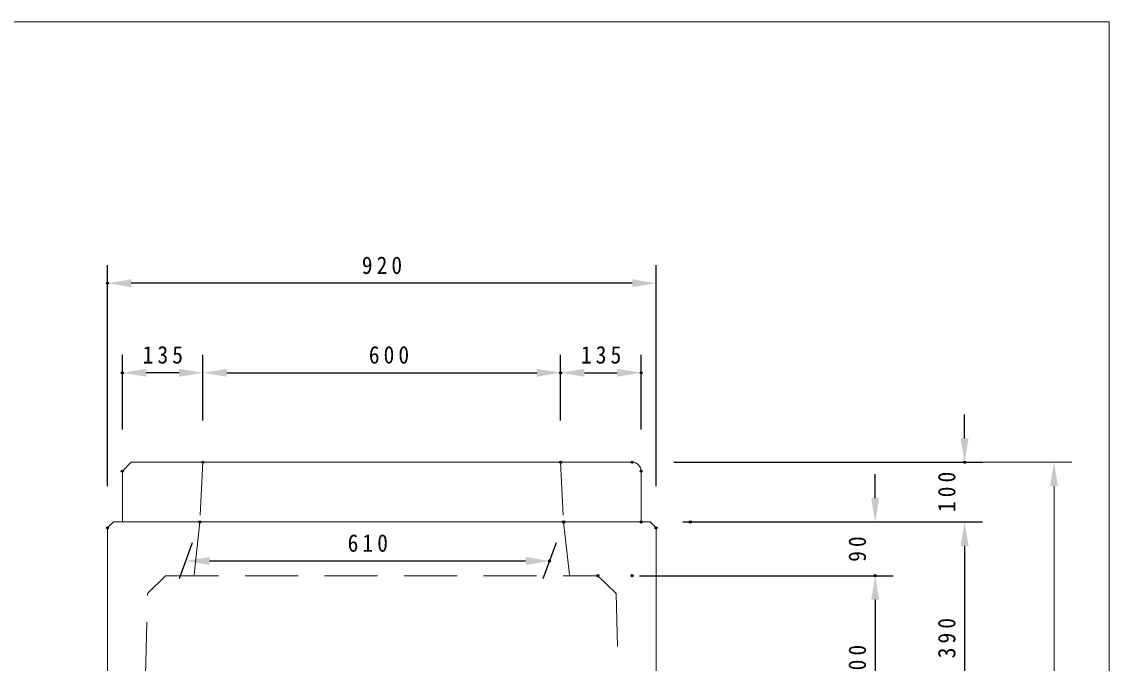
# Model space of a CAD drawing. Units: millimetres, scale not verified. Extents: x -4060 to 4060, y -2828 to 2828.
# Drawn here: x 2236 to 4060, y 1753 to 2828 of the extents above; entities that cross this region are included whole.
import ezdxf

# ---------------------------------------------------------------- set-up
doc = ezdxf.new("R2010")
doc.units = ezdxf.units.MM
doc.header["$LTSCALE"] = 7
doc.header["$PDMODE"] = 32
doc.header["$PDSIZE"] = 3.5
doc.linetypes.add('USER1', pattern=[19.05, 12.7, -6.35])
for name, color, linetype, lineweight in [('0-1_DASHED', 7, 'USER1', 18), ('0-3_LATER', 7, 'Continuous', 18), ('0-5_TXT', 7, 'Continuous', 18), ('0-7_LAYER', 7, 'Continuous', 18)]:
    doc.layers.add(name, color=color, linetype=linetype, lineweight=lineweight)
doc.layers.add('0-2_DIM', color=7, linetype='Continuous')
doc.layers.add('0-8_Defpoints', color=7, linetype='Continuous')
doc.styles.add('ＭＳ ゴシック', font='')
doc.styles.get('ＭＳ ゴシック').set_extended_font_data('MS Gothic')

# ---------------------------------------------------------------- blocks, each defined once
blk = doc.blocks.new('D36')
at = {"layer": '0-5_TXT'}
for p, q in [((7419.911, 4946.92), (8087.411, 4946.92)), ((8057.411, 4906.92), (8057.411, 3806.92)), ((7449.911, 3766.92), (8087.411, 3766.92))]:
    blk.add_line(p, q, dxfattribs=at)
for points in [[(8050.745, 4906.92), (8064.078, 4906.92), (8057.411, 4946.92)], [(8050.745, 3806.92), (8064.078, 3806.92), (8057.411, 3766.92)]]:
    blk.add_solid(points, dxfattribs=at)
at = {"layer": '0-8_Defpoints'}
for p in [(7349.911, 4946.92), (7379.911, 3766.92), (8057.411, 3766.92)]:
    blk.add_point(p, dxfattribs=at)
at = {"layer": '0-5_TXT', "insert": (8042.411, 4311.82), "char_height": 29.33, "attachment_point": 7, "rotation": 90, "style": 'ＭＳ ゴシック'}
blk.add_mtext('\\T1.39;\\W0.85;1180', dxfattribs=at)
blk = doc.blocks.new('D68')
at = {"layer": '0-2_DIM'}
for p, q in [((7907.411, 4986.92), (7907.411, 5026.92)), ((7419.911, 4946.92), (7937.411, 4946.92)), ((7434.911, 4846.92), (7937.411, 4846.92)), ((7907.411, 4806.92), (7907.411, 4766.92))]:
    blk.add_line(p, q, dxfattribs=at)
for points in [[(7900.745, 4986.92), (7914.078, 4986.92), (7907.411, 4946.92)], [(7900.745, 4806.92), (7914.078, 4806.92), (7907.411, 4846.92)]]:
    blk.add_solid(points, dxfattribs=at)
at = {"layer": '0-8_Defpoints'}
for p in [(7349.911, 4946.92), (7907.411, 4946.92), (7364.911, 4846.92)]:
    blk.add_point(p, dxfattribs=at)
at = {"layer": '0-2_DIM', "insert": (7892.411, 4863.52), "char_height": 29.33, "attachment_point": 7, "rotation": 90, "style": 'ＭＳ ゴシック'}
blk.add_mtext('\\T1.38;\\W0.9;100', dxfattribs=at)
blk = doc.blocks.new('D69')
at = {"layer": '0-2_DIM'}
for p, q in [((6612.172, 4811.92), (6590.205, 4751.564)), ((7222.172, 4811.92), (7200.205, 4751.564)), ((6641.124, 4781.564), (7171.124, 4781.564))]:
    blk.add_line(p, q, dxfattribs=at)
for points in [[(6641.124, 4788.231), (6641.124, 4774.898), (6601.124, 4781.564)], [(7171.124, 4788.231), (7171.124, 4774.898), (7211.124, 4781.564)]]:
    blk.add_solid(points, dxfattribs=at)
at = {"layer": '0-8_Defpoints'}
for p in [(6624.911, 4846.92), (7234.911, 4846.92), (7211.124, 4781.564)]:
    blk.add_point(p, dxfattribs=at)
at = {"layer": '0-2_DIM', "insert": (6872.724, 4796.564), "char_height": 29.33, "attachment_point": 7, "style": 'ＭＳ ゴシック'}
blk.add_mtext('\\T1.38;\\W0.9;610', dxfattribs=at)
blk = doc.blocks.new('D70')
at = {"layer": '0-2_DIM'}
for p, q in [((6494.911, 5001.92), (6494.911, 5126.92)), ((6629.911, 5016.92), (6629.911, 5126.92)), ((6589.911, 5096.92), (6534.911, 5096.92))]:
    blk.add_line(p, q, dxfattribs=at)
for points in [[(6534.911, 5103.587), (6534.911, 5090.253), (6494.911, 5096.92)], [(6589.911, 5103.587), (6589.911, 5090.253), (6629.911, 5096.92)]]:
    blk.add_solid(points, dxfattribs=at)
at = {"layer": '0-8_Defpoints'}
for p in [(6494.911, 5096.92), (6629.911, 4946.92), (6494.911, 4931.92)]:
    blk.add_point(p, dxfattribs=at)
at = {"layer": '0-2_DIM', "insert": (6529.011, 5111.92), "char_height": 29.33, "attachment_point": 7, "style": 'ＭＳ ゴシック'}
blk.add_mtext('\\T1.38;\\W0.9;135', dxfattribs=at)
blk = doc.blocks.new('D71')
at = {"layer": '0-2_DIM'}
for p, q in [((6629.911, 5016.92), (6629.911, 5126.92)), ((7229.911, 5016.92), (7229.911, 5126.92)), ((6669.911, 5096.92), (7189.911, 5096.92))]:
    blk.add_line(p, q, dxfattribs=at)
for points in [[(6669.911, 5103.587), (6669.911, 5090.253), (6629.911, 5096.92)], [(7189.911, 5103.587), (7189.911, 5090.253), (7229.911, 5096.92)]]:
    blk.add_solid(points, dxfattribs=at)
at = {"layer": '0-8_Defpoints'}
for p in [(7229.911, 5096.92), (6629.911, 4946.92), (7229.911, 4946.92)]:
    blk.add_point(p, dxfattribs=at)
at = {"layer": '0-2_DIM', "insert": (6908.266, 5111.92), "char_height": 29.33, "attachment_point": 7, "style": 'ＭＳ ゴシック'}
blk.add_mtext('\\T1.38;\\W0.9;600', dxfattribs=at)
blk = doc.blocks.new('D72')
at = {"layer": '0-2_DIM'}
for p, q in [((7229.911, 5016.92), (7229.911, 5126.92)), ((7364.911, 5001.92), (7364.911, 5126.92)), ((7269.911, 5096.92), (7324.911, 5096.92))]:
    blk.add_line(p, q, dxfattribs=at)
for points in [[(7269.911, 5103.587), (7269.911, 5090.253), (7229.911, 5096.92)], [(7324.911, 5103.587), (7324.911, 5090.253), (7364.911, 5096.92)]]:
    blk.add_solid(points, dxfattribs=at)
at = {"layer": '0-8_Defpoints'}
for p in [(7364.911, 5096.92), (7229.911, 4946.92), (7364.911, 4931.92)]:
    blk.add_point(p, dxfattribs=at)
at = {"layer": '0-2_DIM', "insert": (7264.011, 5111.92), "char_height": 29.33, "attachment_point": 7, "style": 'ＭＳ ゴシック'}
blk.add_mtext('\\T1.38;\\W0.9;135', dxfattribs=at)
blk = doc.blocks.new('D73')
at = {"layer": '0-2_DIM'}
for p, q in [((6469.911, 4906.92), (6469.911, 5276.92)), ((7389.911, 4906.92), (7389.911, 5276.92)), ((7349.911, 5246.92), (6509.911, 5246.92))]:
    blk.add_line(p, q, dxfattribs=at)
for points in [[(6509.911, 5253.587), (6509.911, 5240.253), (6469.911, 5246.92)], [(7349.911, 5253.587), (7349.911, 5240.253), (7389.911, 5246.92)]]:
    blk.add_solid(points, dxfattribs=at)
at = {"layer": '0-8_Defpoints'}
for p in [(6469.911, 5246.92), (6469.911, 4836.92), (7389.911, 4836.92)]:
    blk.add_point(p, dxfattribs=at)
at = {"layer": '0-2_DIM', "insert": (6896.511, 5261.934), "char_height": 29.33, "attachment_point": 7, "style": 'ＭＳ ゴシック'}
blk.add_mtext('\\T1.38;\\W0.9;920', dxfattribs=at)
blk = doc.blocks.new('D74')
at = {"layer": '0-2_DIM'}
for p, q in [((7517.411, 4846.92), (7937.411, 4846.92)), ((7907.411, 4806.92), (7907.411, 4496.92)), ((7459.911, 4456.92), (7937.411, 4456.92))]:
    blk.add_line(p, q, dxfattribs=at)
for points in [[(7900.745, 4806.92), (7914.078, 4806.92), (7907.411, 4846.92)], [(7900.745, 4496.92), (7914.078, 4496.92), (7907.411, 4456.92)]]:
    blk.add_solid(points, dxfattribs=at)
at = {"layer": '0-8_Defpoints'}
for p in [(7447.411, 4846.92), (7389.911, 4456.92), (7907.411, 4456.92)]:
    blk.add_point(p, dxfattribs=at)
at = {"layer": '0-2_DIM', "insert": (7892.411, 4618.52), "char_height": 29.33, "attachment_point": 7, "rotation": 90, "style": 'ＭＳ ゴシック'}
blk.add_mtext('\\T1.38;\\W0.9;390', dxfattribs=at)
blk = doc.blocks.new('D75')
at = {"layer": '0-2_DIM'}
for p, q in [((7757.411, 4886.92), (7757.411, 4926.92)), ((7517.411, 4846.92), (7787.411, 4846.92)), ((7362.411, 4756.92), (7787.411, 4756.92)), ((7757.411, 4716.92), (7757.411, 4676.92))]:
    blk.add_line(p, q, dxfattribs=at)
for points in [[(7750.745, 4886.92), (7764.078, 4886.92), (7757.411, 4846.92)], [(7750.745, 4716.92), (7764.078, 4716.92), (7757.411, 4756.92)]]:
    blk.add_solid(points, dxfattribs=at)
at = {"layer": '0-8_Defpoints'}
for p in [(7447.411, 4846.92), (7292.411, 4756.92), (7757.411, 4756.92)]:
    blk.add_point(p, dxfattribs=at)
at = {"layer": '0-2_DIM', "insert": (7742.411, 4780.22), "char_height": 29.33, "attachment_point": 7, "rotation": 90, "style": 'ＭＳ ゴシック'}
blk.add_mtext('\\T1.37;\\W0.9;90', dxfattribs=at)
blk = doc.blocks.new('D76')
at = {"layer": '0-2_DIM'}
for p, q in [((7419.911, 4756.92), (7787.411, 4756.92)), ((7757.411, 4716.92), (7757.411, 4496.92)), ((7459.911, 4456.92), (7787.411, 4456.92))]:
    blk.add_line(p, q, dxfattribs=at)
for points in [[(7750.745, 4716.92), (7764.078, 4716.92), (7757.411, 4756.92)], [(7750.745, 4496.92), (7764.078, 4496.92), (7757.411, 4456.92)]]:
    blk.add_solid(points, dxfattribs=at)
at = {"layer": '0-8_Defpoints'}
for p in [(7349.911, 4756.92), (7389.911, 4456.92), (7757.411, 4456.92)]:
    blk.add_point(p, dxfattribs=at)
at = {"layer": '0-2_DIM', "insert": (7742.411, 4573.52), "char_height": 29.33, "attachment_point": 7, "rotation": 90, "style": 'ＭＳ ゴシック'}
blk.add_mtext('\\T1.38;\\W0.9;300', dxfattribs=at)

msp = doc.modelspace()

# ---------------------------------------------------------------- linework, layer by layer
at = {"layer": '0-1_DASHED'}
for p, q in [((2539.911, 2089.42), (2534.911, 1989.42)), ((3139.911, 2089.42), (3144.911, 1989.42)), ((2534.911, 1989.42), (2524.911, 1899.42)), ((3144.911, 1989.42), (3154.911, 1899.42)), ((2477.411, 1899.42), (2447.036, 1869.422)), ((2477.411, 1899.42), (3202.411, 1899.42)), ((3202.411, 1899.42), (3232.786, 1869.422)), ((2439.911, 1599.42), (2447.036, 1869.422)), ((3232.786, 1869.422), (3239.911, 1599.42))]:
    msp.add_line(p, q, dxfattribs=at)
at = {"layer": '0-3_LATER'}
msp.add_line((2419.911, 2089.42), (3259.911, 2089.42), dxfattribs=at)
msp.add_lwpolyline([(3274.911, 2074.42), (3274.911, 1989.42), (2404.911, 1989.42), (2404.911, 2074.42), (2419.911, 2089.42)], dxfattribs=at)
msp.add_arc((3259.911, 2074.42), 15, 0, 90, dxfattribs=at)
at = {"layer": '0-7_LAYER'}
for points in [[(-4060, -2827.5), (-4060, 2827.5), (4060, 2827.5), (4060, -2827.5)], [(4060, -2827.5), (-4060, -2827.5), (-4060, 2827.5), (4060, 2827.5)], [(2379.911, 1599.42), (3299.911, 1599.42), (3299.911, 1979.42), (3289.911, 1989.42), (2389.911, 1989.42), (2379.911, 1979.42)]]:
    msp.add_lwpolyline(points, close=True, dxfattribs=at)

# ---------------------------------------------------------------- block references
at = {"layer": '0-2_DIM'}
for name in ['D73', 'D70', 'D71', 'D72', 'D68', 'D75', 'D69', 'D74', 'D76']:
    msp.add_blockref(name, (-4090, -2857.5), dxfattribs=at)
at = {"layer": '0-5_TXT'}
msp.add_blockref('D36', (-4090, -2857.5), dxfattribs=at)

doc.saveas('drawing.dxf')
